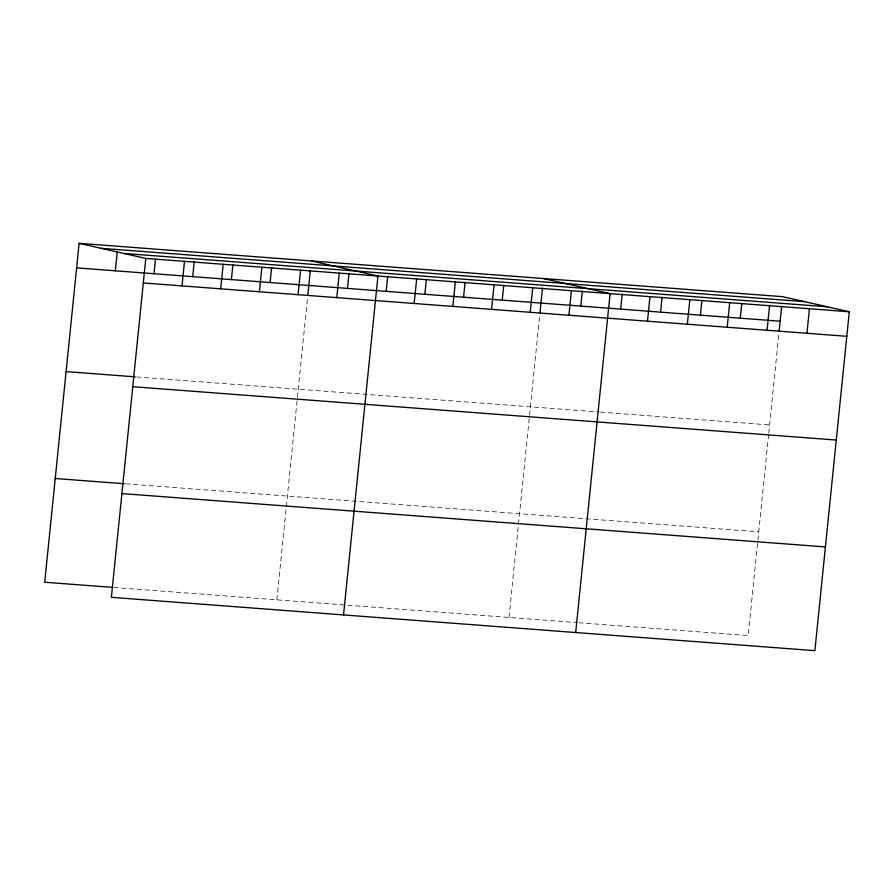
<?xml version="1.0" encoding="UTF-8"?>
<svg xmlns="http://www.w3.org/2000/svg" width="894" height="894" viewBox="0 0 894 894"><rect width="100%" height="100%" fill="white"/><g stroke="black" fill="none" stroke-linecap="round" stroke-linejoin="round"><path stroke-width="0.67" stroke-dasharray="4.47 3.35" d="M276.861 599.84L297.277 398.802M297.411 397.439L307.525 297.925M509.01 617.441L539.685 315.526M768.628 434.54L748.2 635.578L579.122 622.749M768.762 433.177L778.875 333.663M136.57 376.955L599.136 412.022M600.511 412.134L769.6 424.952M125.719 483.833L758.738 531.829M113.795 587.47L577.747 622.649"/><path stroke-width="1.34" d="M79.119 243.336L145.8 258.422L111.37 597.326L814.881 650.664L849.3 311.771L782.63 296.674L79.119 243.336L44.7 582.229L112.409 587.369M115.326 270.804L117.259 251.717M154.014 273.732L155.545 258.746M181.996 285.89L184.488 261.361M192.713 276.671L194.233 261.674M220.695 288.829L223.187 264.289M231.401 279.598L232.921 264.613M259.383 291.757L261.875 267.228M270.1 282.538L271.62 267.541M298.071 294.696L300.563 270.156M307.804 295.154L310.307 270.48M336.77 297.624L339.262 273.095M347.487 288.404L349.006 273.419M343.531 614.927L377.95 276.022L311.28 260.936M386.174 291.343L387.694 276.347M414.157 303.491L416.649 278.962M424.862 294.271L426.393 279.286M452.845 306.43L455.337 281.901M463.561 297.21L465.081 282.213M491.544 309.358L494.036 284.828M502.249 300.138L503.78 285.152M530.231 312.297L532.723 287.767M539.965 312.755L542.468 288.08M568.919 315.224L571.411 290.695M580.809 306.094L582.329 291.109M575.68 632.527L610.11 293.634L543.44 278.537M620.671 309.123L622.202 294.126M647.479 321.181L649.972 296.652M660.543 312.14L662.063 297.154M687.352 324.209L689.844 299.68M700.404 315.169L701.924 300.172M727.213 327.226L729.705 302.697M740.266 318.186L741.796 303.2M767.074 330.255L769.566 305.726M779.155 330.892L781.658 306.217M806.947 333.272L809.439 308.743M101.123 248.32L804.634 301.658M123.797 253.449L827.296 306.787M145.8 258.422L849.3 311.771M76.627 267.865L780.138 321.214M143.308 282.962L846.808 336.3M66.089 371.613L135.184 376.843M132.77 386.7L836.27 440.038M55.238 478.491L124.333 483.732M121.908 493.577L825.419 546.927"/></g></svg>
